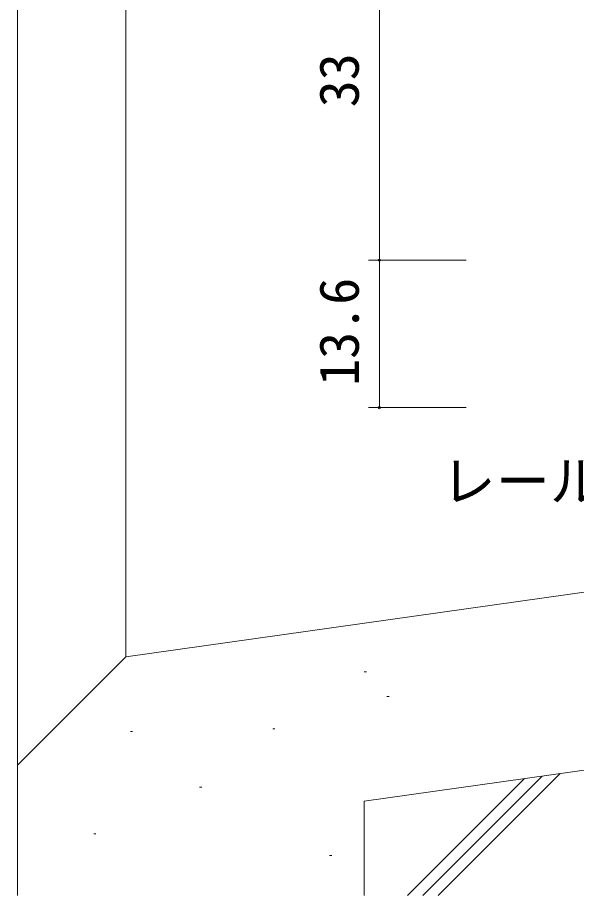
# Model space of a CAD drawing. Units: millimetres, scale not verified. Extents: x -594 to 539, y -420 to 386.
# Drawn here: x -439.8 to -388.2, y -239.7 to -158.7 of the extents above; entities that cross this region are included whole.
import ezdxf
from ezdxf.enums import TextEntityAlignment as Align

# ---------------------------------------------------------------- set-up
doc = ezdxf.new("R2010")
doc.units = ezdxf.units.MM
doc.header["$LTSCALE"] = 2
doc.layers.add('0-4_YSS_K', color=3, linetype='Continuous', lineweight=9)
doc.layers.add('0-5_YKK_D', color=6, linetype='Continuous', lineweight=9)
doc.styles.add('ＭＳ ゴシック', font='')
doc.styles.get('ＭＳ ゴシック').set_extended_font_data('MS Gothic')

msp = doc.modelspace()

# ---------------------------------------------------------------- linework, layer by layer
at = {"layer": '0-4_YSS_K'}
for p, q in [((-439.833, 192.842), (-439.833, -227.633)), ((-429.833, 182.842), (-429.833, -217.634)), ((-429.834, -217.634), (-346.828, -205.976)), ((-407.83, -230.949), (-291.831, -214.658)), ((-429.833, -217.634), (-439.833, -227.633)), ((-407.828, -219.045), (-407.628, -219.045)), ((-405.738, -221.296), (-405.538, -221.296)), ((-416.279, -224.28), (-416.079, -224.28)), ((-429.416, -224.525), (-429.216, -224.525)), ((-439.833, -227.633), (-439.833, -239.658)), ((-403.834, -239.658), (-393.05, -228.873)), ((-402.42, -239.658), (-391.405, -228.642)), ((-401.006, -239.658), (-389.76, -228.411)), ((-423.035, -229.658), (-422.835, -229.658)), ((-407.83, -230.949), (-407.83, -239.658)), ((-432.793, -233.981), (-432.593, -233.981)), ((-411.025, -235.975), (-410.825, -235.975))]:
    msp.add_line(p, q, dxfattribs=at)
at = {"layer": '0-5_YKK_D'}
for p, q in [((-406.431, -148.055), (-406.431, -181.055)), ((-398.431, -181.055), (-407.431, -181.055)), ((-398.431, -181.055), (-407.431, -181.055)), ((-406.431, -181.055), (-406.431, -194.658)), ((-398.431, -194.658), (-407.431, -194.658))]:
    msp.add_line(p, q, dxfattribs=at)
for centre, start, end in [((-406.431, -181.055), 90, 270), ((-406.431, -181.055), 90, 270), ((-406.431, -181.055), 270, 90), ((-406.431, -181.055), 270, 90), ((-406.431, -194.658), 90, 270), ((-406.431, -194.658), 270, 90)]:
    msp.add_arc(centre, 0.106, start, end, dxfattribs=at)

# ---------------------------------------------------------------- texts
at = {"layer": '0-5_YKK_D', "color": 4, "style": 'ＭＳ ゴシック'}
for s, p in [('33', (-407.231, -166.955)), ('13.6', (-407.231, -192.656))]:
    msp.add_text(s, height=3.666, rotation=90, dxfattribs=at).set_placement(p, align=Align.BOTTOM_LEFT)
msp.add_text('レールカット', height=3.666, dxfattribs=at).set_placement((-400.703, -204.37), align=Align.BOTTOM_LEFT)

doc.saveas('drawing.dxf')
